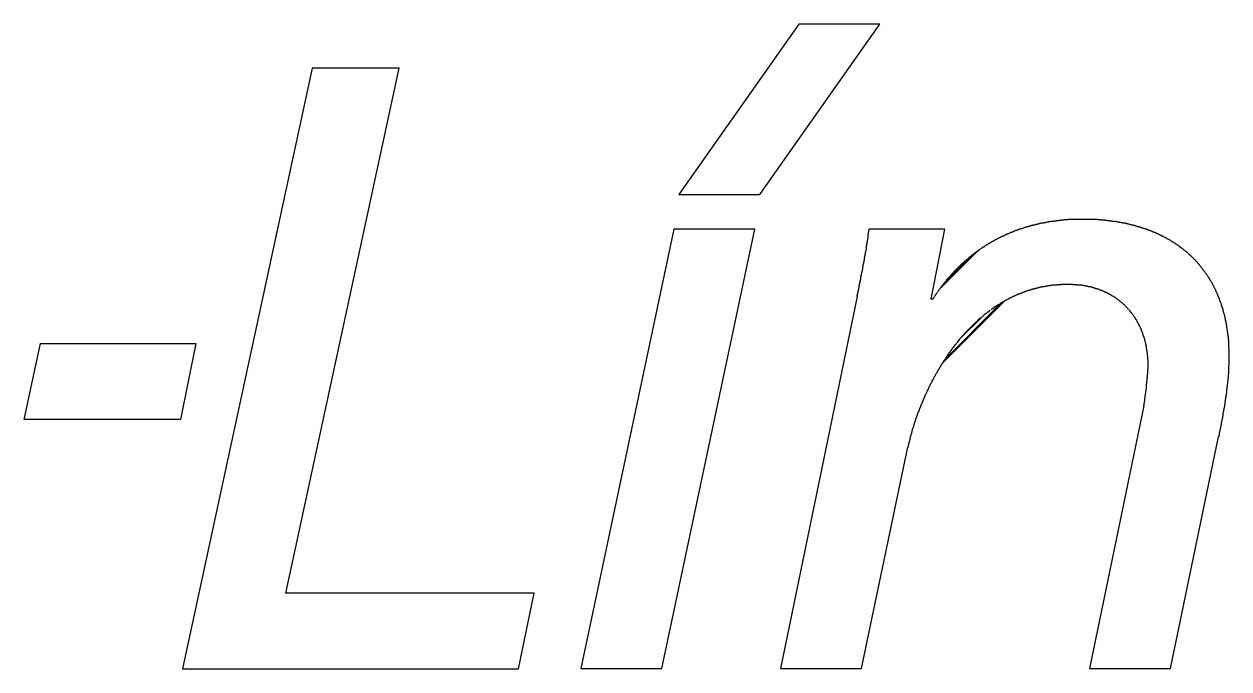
# Model space of a CAD drawing. Extents: x 168 to 388, y 259 to 356.
# Drawn here: x 205.525 to 209.802, y 307.562 to 309.85 of the extents above; entities that cross this region are included whole.
import ezdxf

# ---------------------------------------------------------------- set-up
doc = ezdxf.new("R2010")
doc.units = 0
doc.header["$MEASUREMENT"] = 0
doc.layers.get('0').update_dxf_attribs({"linetype": 'CONTINUOUS'})

msp = doc.modelspace()

# ---------------------------------------------------------------- linework, layer by layer
at = {"color": 7, "linetype": 'Continuous'}
for p, q in [((208.2755, 309.8496), (207.8492, 309.2448)), ((208.1364, 309.2448), (208.5627, 309.8496)), ((208.5627, 309.8496), (208.2755, 309.8496)), ((206.5476, 309.6932), (206.0872, 307.5621)), ((206.4542, 307.8308), (206.8567, 309.6932)), ((206.8567, 309.6932), (206.5476, 309.6932)), ((207.8492, 309.2448), (208.1364, 309.2448)), ((209.059, 309.122), (209.06, 309.123)), ((209.06, 309.123), (209.062, 309.123)), ((209.062, 309.123), (209.063, 309.124)), ((209.063, 309.124), (209.065, 309.124)), ((209.065, 309.124), (209.066, 309.125)), ((209.066, 309.125), (209.068, 309.125)), ((209.068, 309.125), (209.07, 309.126)), ((209.07, 309.126), (209.071, 309.126)), ((209.071, 309.126), (209.073, 309.127)), ((209.074, 309.127), (209.076, 309.128)), ((209.076, 309.128), (209.077, 309.128)), ((209.077, 309.128), (209.079, 309.129)), ((209.079, 309.129), (209.08, 309.129)), ((209.08, 309.129), (209.082, 309.13)), ((209.082, 309.13), (209.084, 309.13)), ((209.084, 309.13), (209.085, 309.131)), ((209.085, 309.131), (209.087, 309.131)), ((209.087, 309.131), (209.088, 309.132)), ((209.088, 309.132), (209.09, 309.132)), ((209.09, 309.132), (209.091, 309.133)), ((209.091, 309.133), (209.095, 309.133)), ((209.095, 309.133), (209.096, 309.134)), ((209.096, 309.134), (209.098, 309.134)), ((209.098, 309.134), (209.099, 309.135)), ((209.099, 309.135), (209.101, 309.135)), ((209.101, 309.135), (209.102, 309.136)), ((209.102, 309.136), (209.106, 309.136)), ((209.106, 309.136), (209.107, 309.137)), ((209.107, 309.137), (209.109, 309.137)), ((209.109, 309.137), (209.11, 309.138)), ((209.11, 309.138), (209.114, 309.138)), ((209.114, 309.138), (209.115, 309.139)), ((209.115, 309.139), (209.117, 309.139)), ((209.117, 309.139), (209.118, 309.14)), ((209.118, 309.14), (209.122, 309.14)), ((209.122, 309.14), (209.123, 309.141)), ((209.123, 309.141), (209.126, 309.141)), ((209.126, 309.141), (209.128, 309.142)), ((209.128, 309.142), (209.13, 309.142)), ((209.13, 309.142), (209.131, 309.143)), ((209.131, 309.143), (209.134, 309.143)), ((209.134, 309.143), (209.136, 309.144)), ((209.136, 309.144), (209.139, 309.144)), ((209.139, 309.144), (209.141, 309.145)), ((209.141, 309.145), (209.146, 309.145)), ((209.146, 309.145), (209.147, 309.146)), ((209.147, 309.146), (209.15, 309.146)), ((209.15, 309.146), (209.152, 309.147)), ((209.152, 309.147), (209.155, 309.147)), ((209.155, 309.147), (209.157, 309.148)), ((209.157, 309.148), (209.162, 309.148)), ((209.162, 309.148), (209.163, 309.149)), ((209.163, 309.149), (209.168, 309.149)), ((209.168, 309.149), (209.17, 309.15)), ((209.17, 309.15), (209.175, 309.15)), ((209.175, 309.15), (209.176, 309.151)), ((209.176, 309.151), (209.181, 309.151)), ((209.181, 309.151), (209.183, 309.152)), ((209.183, 309.152), (209.189, 309.152)), ((209.189, 309.152), (209.191, 309.153)), ((209.191, 309.153), (209.197, 309.153)), ((209.197, 309.153), (209.199, 309.154)), ((209.199, 309.154), (209.207, 309.154)), ((209.207, 309.154), (209.209, 309.155)), ((209.209, 309.155), (209.217, 309.155)), ((209.217, 309.155), (209.219, 309.156)), ((209.219, 309.156), (209.232, 309.156)), ((209.232, 309.156), (209.233, 309.157)), ((209.233, 309.157), (209.25, 309.157)), ((209.25, 309.157), (209.251, 309.158)), ((209.251, 309.158), (209.317, 309.158)), ((209.317, 309.158), (209.318, 309.157)), ((209.318, 309.157), (209.335, 309.157)), ((209.335, 309.157), (209.336, 309.156)), ((209.336, 309.156), (209.348, 309.156)), ((209.348, 309.156), (209.349, 309.155)), ((209.349, 309.155), (209.359, 309.155)), ((209.359, 309.155), (209.361, 309.154)), ((209.361, 309.154), (209.369, 309.154)), ((209.369, 309.154), (209.371, 309.153)), ((209.371, 309.153), (209.377, 309.153)), ((209.377, 309.153), (209.379, 309.152)), ((209.379, 309.152), (209.385, 309.152)), ((209.385, 309.152), (209.387, 309.151)), ((209.387, 309.151), (209.392, 309.151)), ((209.392, 309.151), (209.393, 309.15)), ((209.393, 309.15), (209.4, 309.15)), ((209.4, 309.15), (209.401, 309.149)), ((209.401, 309.149), (209.405, 309.149)), ((209.405, 309.149), (209.406, 309.148)), ((209.406, 309.148), (209.411, 309.148)), ((209.411, 309.148), (209.413, 309.147)), ((209.413, 309.147), (209.418, 309.147)), ((209.418, 309.147), (209.419, 309.146)), ((209.419, 309.146), (209.422, 309.146)), ((209.422, 309.146), (209.424, 309.145)), ((209.424, 309.145), (209.427, 309.145)), ((209.427, 309.145), (209.429, 309.144)), ((209.429, 309.144), (209.432, 309.144)), ((209.432, 309.144), (209.434, 309.143)), ((209.434, 309.143), (209.437, 309.143)), ((209.437, 309.143), (209.438, 309.142)), ((209.438, 309.142), (209.442, 309.142)), ((209.442, 309.142), (209.443, 309.141)), ((209.443, 309.141), (209.446, 309.141)), ((209.446, 309.141), (209.448, 309.14)), ((209.448, 309.14), (209.45, 309.14)), ((209.45, 309.14), (209.451, 309.139)), ((209.451, 309.139), (209.454, 309.139)), ((209.454, 309.139), (209.456, 309.138)), ((209.456, 309.138), (209.458, 309.138)), ((209.458, 309.138), (209.459, 309.137)), ((209.459, 309.137), (209.462, 309.137)), ((209.462, 309.137), (209.464, 309.136)), ((209.464, 309.136), (209.465, 309.136)), ((209.465, 309.136), (209.467, 309.135)), ((209.467, 309.135), (209.47, 309.135)), ((209.47, 309.135), (209.472, 309.134)), ((209.472, 309.134), (209.473, 309.134)), ((209.473, 309.134), (209.475, 309.133)), ((209.475, 309.133), (209.476, 309.133)), ((209.476, 309.133), (209.478, 309.132)), ((209.478, 309.132), (209.48, 309.132)), ((209.48, 309.132), (209.481, 309.131)), ((209.481, 309.131), (209.483, 309.131)), ((209.483, 309.131), (209.484, 309.13)), ((209.484, 309.13), (209.486, 309.13)), ((209.486, 309.13), (209.487, 309.129)), ((209.487, 309.129), (209.489, 309.129)), ((209.489, 309.129), (209.491, 309.128)), ((209.491, 309.128), (209.492, 309.128)), ((209.492, 309.128), (209.494, 309.127)), ((209.494, 309.127), (209.495, 309.127)), ((209.495, 309.127), (209.497, 309.126)), ((209.497, 309.126), (209.498, 309.126)), ((209.498, 309.126), (209.5, 309.125)), ((209.5, 309.125), (209.501, 309.125)), ((209.501, 309.125), (209.503, 309.124)), ((209.503, 309.124), (209.505, 309.124)), ((209.505, 309.124), (209.506, 309.123)), ((209.506, 309.123), (209.508, 309.123)), ((209.508, 309.123), (209.509, 309.122)), ((207.8321, 309.1219), (207.5019, 307.5636)), ((207.789, 307.5636), (208.1187, 309.1219)), ((208.1187, 309.1219), (207.8321, 309.1219)), ((208.519, 309.083), (208.52, 309.084)), ((208.519, 309.077), (208.519, 309.083)), ((208.52, 309.089), (208.521, 309.09)), ((208.52, 309.084), (208.52, 309.089)), ((208.521, 309.096), (208.522, 309.097)), ((208.521, 309.09), (208.521, 309.096)), ((208.522, 309.104), (208.523, 309.105)), ((208.522, 309.097), (208.522, 309.104)), ((208.523, 309.111), (208.524, 309.112)), ((208.523, 309.105), (208.523, 309.111)), ((208.524, 309.119), (208.525, 309.12)), ((208.524, 309.112), (208.524, 309.119)), ((208.794, 309.1219), (208.5248, 309.1219)), ((208.525, 309.12), (208.525, 309.122)), ((208.7449, 308.8741), (208.794, 309.1219)), ((208.963, 309.079), (208.965, 309.08)), ((208.965, 309.08), (208.966, 309.081)), ((208.966, 309.081), (208.968, 309.081)), ((208.968, 309.081), (208.97, 309.083)), ((208.97, 309.083), (208.972, 309.084)), ((208.972, 309.084), (208.973, 309.085)), ((208.973, 309.085), (208.975, 309.085)), ((208.975, 309.085), (208.976, 309.086)), ((208.976, 309.086), (208.978, 309.087)), ((208.978, 309.087), (208.979, 309.088)), ((208.979, 309.088), (208.981, 309.088)), ((208.981, 309.088), (208.983, 309.09)), ((208.983, 309.09), (208.985, 309.091)), ((208.985, 309.091), (208.986, 309.091)), ((208.986, 309.091), (208.988, 309.092)), ((208.988, 309.092), (208.989, 309.093)), ((208.989, 309.093), (208.991, 309.094)), ((208.991, 309.094), (208.992, 309.094)), ((208.992, 309.094), (208.994, 309.095)), ((208.994, 309.095), (208.995, 309.096)), ((208.995, 309.096), (208.997, 309.097)), ((208.997, 309.097), (208.998, 309.097)), ((208.998, 309.097), (209, 309.098)), ((209, 309.098), (209.001, 309.099)), ((209.001, 309.099), (209.003, 309.099)), ((209.003, 309.099), (209.004, 309.1)), ((209.004, 309.1), (209.006, 309.101)), ((209.006, 309.101), (209.007, 309.101)), ((209.007, 309.101), (209.009, 309.102)), ((209.009, 309.102), (209.01, 309.103)), ((209.01, 309.103), (209.011, 309.103)), ((209.011, 309.103), (209.013, 309.104)), ((209.013, 309.104), (209.014, 309.105)), ((209.014, 309.105), (209.016, 309.105)), ((209.016, 309.105), (209.017, 309.106)), ((209.017, 309.106), (209.019, 309.107)), ((209.019, 309.107), (209.02, 309.107)), ((209.02, 309.107), (209.024, 309.109)), ((209.024, 309.109), (209.025, 309.109)), ((209.025, 309.109), (209.027, 309.11)), ((209.027, 309.11), (209.028, 309.111)), ((209.028, 309.111), (209.03, 309.111)), ((209.03, 309.111), (209.031, 309.112)), ((209.031, 309.112), (209.033, 309.112)), ((209.033, 309.112), (209.034, 309.113)), ((209.034, 309.113), (209.036, 309.114)), ((209.036, 309.114), (209.037, 309.114)), ((209.037, 309.114), (209.039, 309.115)), ((209.039, 309.115), (209.04, 309.115)), ((209.04, 309.115), (209.042, 309.116)), ((209.042, 309.116), (209.043, 309.117)), ((209.043, 309.117), (209.045, 309.117)), ((209.045, 309.117), (209.046, 309.118)), ((209.046, 309.118), (209.048, 309.118)), ((209.048, 309.118), (209.049, 309.119)), ((209.049, 309.119), (209.051, 309.119)), ((209.051, 309.119), (209.052, 309.12)), ((209.052, 309.12), (209.054, 309.121)), ((209.054, 309.121), (209.056, 309.121)), ((209.056, 309.121), (209.057, 309.122)), ((209.057, 309.122), (209.059, 309.122)), ((209.509, 309.122), (209.511, 309.122)), ((209.511, 309.122), (209.512, 309.121)), ((209.512, 309.121), (209.514, 309.121)), ((209.514, 309.121), (209.515, 309.12)), ((209.515, 309.12), (209.517, 309.119)), ((209.517, 309.119), (209.518, 309.119)), ((209.518, 309.119), (209.52, 309.118)), ((209.52, 309.118), (209.522, 309.118)), ((209.522, 309.118), (209.523, 309.117)), ((209.523, 309.117), (209.525, 309.116)), ((209.525, 309.116), (209.526, 309.116)), ((209.526, 309.116), (209.528, 309.115)), ((209.528, 309.115), (209.529, 309.115)), ((209.529, 309.115), (209.531, 309.114)), ((209.531, 309.114), (209.532, 309.113)), ((209.532, 309.113), (209.534, 309.113)), ((209.534, 309.113), (209.535, 309.112)), ((209.535, 309.112), (209.537, 309.111)), ((209.537, 309.111), (209.538, 309.111)), ((209.538, 309.111), (209.54, 309.11)), ((209.54, 309.11), (209.541, 309.11)), ((209.541, 309.11), (209.543, 309.109)), ((209.543, 309.109), (209.544, 309.108)), ((209.544, 309.108), (209.546, 309.108)), ((209.546, 309.108), (209.547, 309.107)), ((209.547, 309.107), (209.549, 309.106)), ((209.549, 309.106), (209.55, 309.106)), ((209.55, 309.106), (209.552, 309.105)), ((209.552, 309.105), (209.553, 309.104)), ((209.553, 309.104), (209.555, 309.103)), ((209.555, 309.103), (209.556, 309.103)), ((209.556, 309.103), (209.558, 309.102)), ((209.558, 309.102), (209.559, 309.101)), ((209.559, 309.101), (209.561, 309.101)), ((209.561, 309.101), (209.562, 309.1)), ((209.562, 309.1), (209.563, 309.099)), ((209.563, 309.099), (209.565, 309.098)), ((209.565, 309.098), (209.566, 309.098)), ((209.566, 309.098), (209.568, 309.097)), ((209.568, 309.097), (209.569, 309.096)), ((209.569, 309.096), (209.571, 309.095)), ((209.571, 309.095), (209.572, 309.095)), ((209.572, 309.095), (209.574, 309.094)), ((209.574, 309.094), (209.575, 309.093)), ((209.575, 309.093), (209.577, 309.092)), ((209.577, 309.092), (209.578, 309.092)), ((209.578, 309.092), (209.579, 309.091)), ((209.579, 309.091), (209.581, 309.09)), ((209.581, 309.09), (209.582, 309.089)), ((209.582, 309.089), (209.584, 309.088)), ((209.584, 309.088), (209.585, 309.088)), ((209.585, 309.088), (209.587, 309.087)), ((209.587, 309.087), (209.589, 309.085)), ((209.589, 309.085), (209.591, 309.084)), ((209.591, 309.084), (209.592, 309.084)), ((209.592, 309.084), (209.594, 309.083)), ((209.594, 309.083), (209.595, 309.082)), ((209.595, 309.082), (209.596, 309.081)), ((209.596, 309.081), (209.598, 309.08)), ((209.598, 309.08), (209.599, 309.079)), ((208.512, 309.039), (208.513, 309.04)), ((208.512, 309.034), (208.512, 309.039)), ((208.513, 309.045), (208.514, 309.046)), ((208.513, 309.04), (208.513, 309.045)), ((208.514, 309.051), (208.515, 309.052)), ((208.514, 309.046), (208.514, 309.051)), ((208.515, 309.057), (208.516, 309.058)), ((208.515, 309.052), (208.515, 309.057)), ((208.516, 309.063), (208.517, 309.064)), ((208.516, 309.058), (208.516, 309.063)), ((208.517, 309.064), (208.517, 309.07)), ((208.517, 309.07), (208.518, 309.07)), ((208.518, 309.076), (208.519, 309.077)), ((208.518, 309.07), (208.518, 309.076)), ((208.776, 308.911), (208.912, 309.047)), ((208.785, 308.923), (208.9, 309.038)), ((208.9, 309.038), (208.902, 309.039)), ((208.902, 309.039), (208.904, 309.041)), ((208.904, 309.041), (208.906, 309.042)), ((208.906, 309.042), (208.908, 309.044)), ((208.908, 309.044), (208.91, 309.045)), ((208.912, 309.047), (208.914, 309.047)), ((208.914, 309.047), (208.916, 309.049)), ((208.916, 309.049), (208.918, 309.05)), ((208.918, 309.05), (208.92, 309.052)), ((208.92, 309.052), (208.922, 309.053)), ((208.922, 309.053), (208.924, 309.055)), ((208.924, 309.055), (208.926, 309.056)), ((208.926, 309.056), (208.928, 309.058)), ((208.928, 309.058), (208.93, 309.059)), ((208.93, 309.059), (208.931, 309.059)), ((208.931, 309.059), (208.933, 309.06)), ((208.933, 309.06), (208.935, 309.062)), ((208.935, 309.062), (208.937, 309.063)), ((208.937, 309.063), (208.939, 309.065)), ((208.939, 309.065), (208.941, 309.066)), ((208.941, 309.066), (208.942, 309.067)), ((208.942, 309.067), (208.944, 309.067)), ((208.944, 309.067), (208.946, 309.069)), ((208.946, 309.069), (208.948, 309.07)), ((208.948, 309.07), (208.949, 309.071)), ((208.949, 309.071), (208.951, 309.072)), ((208.951, 309.072), (208.952, 309.073)), ((208.952, 309.073), (208.953, 309.073)), ((208.953, 309.073), (208.955, 309.074)), ((208.955, 309.074), (208.956, 309.075)), ((208.956, 309.075), (208.958, 309.076)), ((208.958, 309.076), (208.959, 309.077)), ((208.959, 309.077), (208.96, 309.077)), ((208.96, 309.077), (208.962, 309.078)), ((208.962, 309.078), (208.963, 309.079)), ((209.599, 309.079), (209.601, 309.078)), ((209.601, 309.078), (209.602, 309.078)), ((209.602, 309.078), (209.603, 309.077)), ((209.603, 309.077), (209.605, 309.076)), ((209.605, 309.076), (209.606, 309.075)), ((209.606, 309.075), (209.608, 309.074)), ((209.608, 309.074), (209.61, 309.072)), ((209.61, 309.072), (209.612, 309.071)), ((209.612, 309.071), (209.613, 309.07)), ((209.613, 309.07), (209.614, 309.07)), ((209.614, 309.07), (209.616, 309.069)), ((209.616, 309.069), (209.617, 309.068)), ((209.617, 309.068), (209.618, 309.067)), ((209.618, 309.067), (209.62, 309.066)), ((209.62, 309.066), (209.622, 309.064)), ((209.622, 309.064), (209.624, 309.063)), ((209.624, 309.063), (209.625, 309.062)), ((209.625, 309.062), (209.626, 309.061)), ((209.626, 309.061), (209.628, 309.06)), ((209.628, 309.06), (209.629, 309.059)), ((209.629, 309.059), (209.63, 309.058)), ((209.63, 309.058), (209.632, 309.057)), ((209.632, 309.057), (209.634, 309.055)), ((209.634, 309.055), (209.636, 309.054)), ((209.636, 309.054), (209.638, 309.052)), ((209.638, 309.052), (209.64, 309.051)), ((209.64, 309.051), (209.641, 309.05)), ((209.641, 309.05), (209.642, 309.049)), ((209.642, 309.049), (209.643, 309.048)), ((209.643, 309.048), (209.645, 309.047)), ((209.645, 309.047), (209.646, 309.046)), ((209.646, 309.046), (209.647, 309.045)), ((209.647, 309.045), (209.648, 309.044)), ((209.648, 309.044), (209.65, 309.043)), ((209.65, 309.043), (209.651, 309.042)), ((209.651, 309.042), (209.653, 309.04)), ((209.653, 309.04), (209.655, 309.039)), ((209.655, 309.039), (209.656, 309.038)), ((209.656, 309.038), (209.657, 309.036)), ((208.504, 308.99), (208.504, 308.995)), ((208.504, 308.995), (208.505, 308.995)), ((208.505, 309), (208.506, 309.001)), ((208.505, 308.995), (208.505, 309)), ((208.506, 309.001), (208.506, 309.006)), ((208.506, 309.006), (208.507, 309.006)), ((208.507, 309.011), (208.508, 309.012)), ((208.507, 309.006), (208.507, 309.011)), ((208.508, 309.012), (208.508, 309.017)), ((208.508, 309.017), (208.509, 309.017)), ((208.509, 309.017), (208.509, 309.022)), ((208.509, 309.022), (208.51, 309.022)), ((208.51, 309.022), (208.51, 309.028)), ((208.51, 309.028), (208.511, 309.028)), ((208.511, 309.033), (208.512, 309.034)), ((208.511, 309.028), (208.511, 309.033)), ((208.792, 308.932), (208.891, 309.031)), ((208.8, 308.942), (208.881, 309.023)), ((208.803, 308.946), (208.872, 309.015)), ((208.823, 308.968), (208.856, 309.001)), ((208.849, 308.994), (208.85, 308.996)), ((208.85, 308.996), (208.852, 308.997)), ((208.856, 309.001), (208.858, 309.002)), ((208.858, 309.002), (208.86, 309.004)), ((208.86, 309.004), (208.861, 309.006)), ((208.861, 309.006), (208.862, 309.007)), ((208.862, 309.007), (208.864, 309.008)), ((208.864, 309.008), (208.867, 309.011)), ((208.867, 309.011), (208.869, 309.012)), ((208.872, 309.015), (208.874, 309.016)), ((208.881, 309.023), (208.882, 309.024)), ((208.882, 309.024), (208.884, 309.025)), ((208.884, 309.025), (208.887, 309.028)), ((208.887, 309.028), (208.889, 309.029)), ((208.891, 309.031), (208.893, 309.032)), ((208.893, 309.032), (208.896, 309.035)), ((208.896, 309.035), (208.898, 309.036)), ((209.657, 309.036), (209.658, 309.035)), ((209.658, 309.035), (209.66, 309.034)), ((209.66, 309.034), (209.663, 309.031)), ((209.663, 309.031), (209.664, 309.03)), ((209.664, 309.03), (209.666, 309.029)), ((209.666, 309.029), (209.667, 309.028)), ((209.667, 309.028), (209.668, 309.026)), ((209.668, 309.026), (209.67, 309.024)), ((209.67, 309.024), (209.672, 309.023)), ((209.672, 309.023), (209.673, 309.022)), ((209.673, 309.022), (209.675, 309.02)), ((209.675, 309.02), (209.676, 309.018)), ((209.676, 309.018), (209.678, 309.016)), ((209.678, 309.016), (209.68, 309.015)), ((209.68, 309.015), (209.681, 309.014)), ((209.681, 309.014), (209.682, 309.013)), ((209.682, 309.013), (209.683, 309.011)), ((209.683, 309.011), (209.685, 309.009)), ((209.686, 309.008), (209.687, 309.007)), ((209.687, 309.007), (209.689, 309.005)), ((209.689, 309.005), (209.69, 309.004)), ((209.69, 309.004), (209.691, 309.003)), ((209.691, 309.003), (209.692, 309.002)), ((209.692, 309.002), (209.693, 309)), ((209.693, 309), (209.694, 308.999)), ((209.694, 308.999), (209.695, 308.998)), ((209.695, 308.998), (209.696, 308.997)), ((209.696, 308.997), (209.697, 308.995)), ((209.697, 308.995), (209.698, 308.994)), ((208.496, 308.949), (208.496, 308.954)), ((208.496, 308.954), (208.497, 308.954)), ((208.497, 308.954), (208.497, 308.959)), ((208.497, 308.959), (208.498, 308.959)), ((208.498, 308.959), (208.498, 308.964)), ((208.498, 308.964), (208.499, 308.964)), ((208.499, 308.969), (208.5, 308.97)), ((208.499, 308.964), (208.499, 308.969)), ((208.5, 308.974), (208.501, 308.975)), ((208.5, 308.97), (208.5, 308.974)), ((208.501, 308.979), (208.502, 308.98)), ((208.501, 308.975), (208.501, 308.979)), ((208.502, 308.98), (208.502, 308.985)), ((208.502, 308.985), (208.503, 308.985)), ((208.503, 308.985), (208.503, 308.99)), ((208.503, 308.99), (208.504, 308.99)), ((208.807, 308.951), (208.809, 308.952)), ((208.812, 308.955), (208.813, 308.957)), ((208.816, 308.96), (208.817, 308.962)), ((208.819, 308.964), (208.821, 308.965)), ((208.822, 308.966), (208.823, 308.968)), ((208.827, 308.972), (208.828, 308.974)), ((208.829, 308.975), (208.831, 308.976)), ((208.834, 308.979), (208.835, 308.981)), ((208.837, 308.983), (208.839, 308.984)), ((208.841, 308.986), (208.842, 308.988)), ((208.842, 308.988), (208.844, 308.99)), ((208.844, 308.99), (208.846, 308.991)), ((209.698, 308.994), (209.699, 308.993)), ((209.699, 308.993), (209.7, 308.992)), ((209.7, 308.992), (209.701, 308.99)), ((209.701, 308.99), (209.702, 308.989)), ((209.702, 308.989), (209.704, 308.987)), ((209.704, 308.987), (209.705, 308.985)), ((209.705, 308.985), (209.706, 308.984)), ((209.706, 308.984), (209.707, 308.983)), ((209.707, 308.983), (209.708, 308.981)), ((209.708, 308.981), (209.709, 308.98)), ((209.709, 308.98), (209.71, 308.979)), ((209.71, 308.979), (209.711, 308.977)), ((209.711, 308.977), (209.714, 308.974)), ((209.714, 308.974), (209.715, 308.972)), ((209.715, 308.972), (209.717, 308.97)), ((209.717, 308.97), (209.718, 308.968)), ((209.718, 308.968), (209.719, 308.967)), ((209.719, 308.967), (209.72, 308.965)), ((209.72, 308.965), (209.722, 308.963)), ((209.722, 308.963), (209.723, 308.961)), ((209.723, 308.961), (209.724, 308.96)), ((209.724, 308.96), (209.725, 308.959)), ((209.725, 308.959), (209.726, 308.957)), ((209.726, 308.957), (209.726, 308.956)), ((209.726, 308.956), (209.727, 308.955)), ((209.727, 308.955), (209.728, 308.953)), ((209.728, 308.953), (209.729, 308.952)), ((209.729, 308.952), (209.73, 308.95)), ((208.487, 308.908), (208.488, 308.909)), ((208.488, 308.913), (208.489, 308.914)), ((208.488, 308.909), (208.488, 308.913)), ((208.489, 308.914), (208.489, 308.919)), ((208.489, 308.919), (208.49, 308.919)), ((208.49, 308.923), (208.491, 308.924)), ((208.49, 308.919), (208.49, 308.923)), ((208.491, 308.928), (208.492, 308.929)), ((208.491, 308.924), (208.491, 308.928)), ((208.492, 308.933), (208.493, 308.934)), ((208.492, 308.929), (208.492, 308.933)), ((208.493, 308.934), (208.493, 308.939)), ((208.493, 308.939), (208.494, 308.939)), ((208.494, 308.943), (208.495, 308.944)), ((208.494, 308.939), (208.494, 308.943)), ((208.495, 308.948), (208.496, 308.949)), ((208.495, 308.944), (208.495, 308.948)), ((208.773, 308.907), (208.775, 308.909)), ((208.775, 308.909), (208.776, 308.911)), ((208.778, 308.913), (208.779, 308.915)), ((208.779, 308.915), (208.781, 308.917)), ((208.781, 308.917), (208.782, 308.919)), ((208.782, 308.919), (208.784, 308.921)), ((208.784, 308.921), (208.785, 308.923)), ((208.788, 308.926), (208.789, 308.928)), ((208.789, 308.928), (208.791, 308.93)), ((208.791, 308.93), (208.792, 308.932)), ((208.795, 308.935), (208.796, 308.937)), ((208.796, 308.937), (208.799, 308.94)), ((208.799, 308.94), (208.8, 308.942)), ((208.802, 308.944), (208.803, 308.946)), ((208.806, 308.949), (208.807, 308.951)), ((209.105, 308.909), (209.104, 308.908)), ((209.108, 308.909), (209.105, 308.909)), ((209.109, 308.91), (209.108, 308.909)), ((209.111, 308.91), (209.109, 308.91)), ((209.112, 308.911), (209.111, 308.91)), ((209.115, 308.911), (209.112, 308.911)), ((209.116, 308.912), (209.115, 308.911)), ((209.119, 308.912), (209.116, 308.912)), ((209.12, 308.913), (209.119, 308.912)), ((209.123, 308.913), (209.12, 308.913)), ((209.124, 308.914), (209.123, 308.913)), ((209.127, 308.914), (209.124, 308.914)), ((209.128, 308.915), (209.127, 308.914)), ((209.131, 308.915), (209.128, 308.915)), ((209.132, 308.916), (209.131, 308.915)), ((209.137, 308.916), (209.132, 308.916)), ((209.138, 308.917), (209.137, 308.916)), ((209.141, 308.917), (209.138, 308.917)), ((209.142, 308.918), (209.141, 308.917)), ((209.146, 308.918), (209.142, 308.918)), ((209.148, 308.919), (209.146, 308.918)), ((209.152, 308.919), (209.148, 308.919)), ((209.153, 308.92), (209.152, 308.919)), ((209.159, 308.92), (209.153, 308.92)), ((209.16, 308.921), (209.159, 308.92)), ((209.165, 308.921), (209.16, 308.921)), ((209.167, 308.922), (209.165, 308.921)), ((209.172, 308.922), (209.167, 308.922)), ((209.174, 308.923), (209.172, 308.922)), ((209.181, 308.923), (209.174, 308.923)), ((209.182, 308.924), (209.181, 308.923)), ((209.192, 308.924), (209.182, 308.924)), ((209.193, 308.925), (209.192, 308.924)), ((209.207, 308.925), (209.193, 308.925)), ((209.209, 308.926), (209.207, 308.925)), ((209.248, 308.926), (209.209, 308.926)), ((209.249, 308.925), (209.248, 308.926)), ((209.263, 308.925), (209.249, 308.925)), ((209.264, 308.924), (209.263, 308.925)), ((209.273, 308.924), (209.264, 308.924)), ((209.274, 308.923), (209.273, 308.924)), ((209.28, 308.923), (209.274, 308.923)), ((209.281, 308.922), (209.28, 308.923)), ((209.287, 308.922), (209.281, 308.922)), ((209.288, 308.921), (209.287, 308.922)), ((209.292, 308.921), (209.288, 308.921)), ((209.294, 308.92), (209.292, 308.921)), ((209.298, 308.92), (209.294, 308.92)), ((209.299, 308.919), (209.298, 308.92)), ((209.303, 308.919), (209.299, 308.919)), ((209.304, 308.918), (209.303, 308.919)), ((209.307, 308.918), (209.304, 308.918)), ((209.309, 308.917), (209.307, 308.918)), ((209.311, 308.917), (209.309, 308.917)), ((209.313, 308.916), (209.311, 308.917)), ((209.315, 308.916), (209.313, 308.916)), ((209.317, 308.915), (209.315, 308.916)), ((209.319, 308.915), (209.317, 308.915)), ((209.321, 308.914), (209.319, 308.915)), ((209.322, 308.914), (209.321, 308.914)), ((209.323, 308.913), (209.322, 308.914)), ((209.326, 308.913), (209.323, 308.913)), ((209.327, 308.912), (209.326, 308.913)), ((209.329, 308.912), (209.327, 308.912)), ((209.33, 308.911), (209.329, 308.912)), ((209.333, 308.911), (209.33, 308.911)), ((209.334, 308.91), (209.333, 308.911)), ((209.335, 308.91), (209.334, 308.91)), ((209.337, 308.909), (209.335, 308.91)), ((209.338, 308.909), (209.337, 308.909)), ((209.339, 308.908), (209.338, 308.909)), ((209.73, 308.95), (209.731, 308.949)), ((209.731, 308.949), (209.732, 308.948)), ((209.732, 308.948), (209.733, 308.946)), ((209.733, 308.946), (209.733, 308.945)), ((209.733, 308.945), (209.734, 308.943)), ((209.734, 308.943), (209.736, 308.941)), ((209.736, 308.941), (209.737, 308.939)), ((209.737, 308.939), (209.738, 308.938)), ((209.738, 308.938), (209.738, 308.936)), ((209.738, 308.936), (209.74, 308.934)), ((209.74, 308.934), (209.741, 308.932)), ((209.741, 308.932), (209.742, 308.931)), ((209.742, 308.931), (209.742, 308.929)), ((209.742, 308.929), (209.743, 308.928)), ((209.743, 308.928), (209.744, 308.926)), ((209.744, 308.926), (209.745, 308.925)), ((209.745, 308.925), (209.746, 308.923)), ((209.746, 308.923), (209.746, 308.922)), ((209.746, 308.922), (209.747, 308.921)), ((209.747, 308.921), (209.748, 308.919)), ((209.748, 308.919), (209.749, 308.918)), ((209.749, 308.918), (209.749, 308.916)), ((209.749, 308.916), (209.75, 308.915)), ((209.75, 308.915), (209.751, 308.913)), ((209.751, 308.913), (209.751, 308.912)), ((209.751, 308.912), (209.752, 308.91)), ((209.752, 308.91), (209.753, 308.909)), ((209.753, 308.909), (209.754, 308.907)), ((208.4826, 308.8829), (208.2108, 307.5636)), ((208.483, 308.883), (208.483, 308.888)), ((208.483, 308.888), (208.484, 308.888)), ((208.484, 308.888), (208.484, 308.893)), ((208.484, 308.893), (208.485, 308.893)), ((208.485, 308.893), (208.485, 308.898)), ((208.485, 308.898), (208.486, 308.898)), ((208.486, 308.903), (208.487, 308.904)), ((208.486, 308.898), (208.486, 308.903)), ((208.487, 308.904), (208.487, 308.908)), ((208.7514, 308.8741), (208.7449, 308.8741)), ((208.751, 308.874), (208.752, 308.875)), ((208.752, 308.875), (208.753, 308.877)), ((208.753, 308.877), (208.754, 308.878)), ((208.754, 308.878), (208.755, 308.88)), ((208.755, 308.88), (208.757, 308.882)), ((208.757, 308.882), (208.758, 308.884)), ((208.759, 308.886), (208.76, 308.888)), ((208.76, 308.888), (208.761, 308.889)), ((208.761, 308.889), (208.762, 308.891)), ((208.762, 308.891), (208.764, 308.893)), ((208.764, 308.893), (208.765, 308.895)), ((208.765, 308.895), (208.767, 308.897)), ((208.767, 308.897), (208.768, 308.899)), ((208.769, 308.901), (208.77, 308.903)), ((208.77, 308.903), (208.772, 308.905)), ((208.772, 308.905), (208.773, 308.907)), ((209.005, 308.867), (208.784, 308.646)), ((209.007, 308.868), (209.006, 308.867)), ((209.009, 308.869), (209.007, 308.868)), ((209.01, 308.869), (209.009, 308.869)), ((209.012, 308.871), (209.01, 308.869)), ((209.014, 308.871), (209.012, 308.871)), ((209.016, 308.873), (209.014, 308.871)), ((209.017, 308.873), (209.016, 308.873)), ((209.018, 308.874), (209.017, 308.873)), ((209.02, 308.875), (209.018, 308.874)), ((209.021, 308.875), (209.02, 308.875)), ((209.023, 308.877), (209.021, 308.875)), ((209.025, 308.877), (209.023, 308.877)), ((209.027, 308.879), (209.025, 308.877)), ((209.028, 308.879), (209.027, 308.879)), ((209.03, 308.88), (209.028, 308.879)), ((209.031, 308.88), (209.03, 308.88)), ((209.033, 308.882), (209.031, 308.88)), ((209.035, 308.882), (209.033, 308.882)), ((209.036, 308.883), (209.035, 308.882)), ((209.037, 308.883), (209.036, 308.883)), ((209.039, 308.884), (209.037, 308.883)), ((209.04, 308.885), (209.039, 308.884)), ((209.041, 308.885), (209.04, 308.885)), ((209.042, 308.886), (209.041, 308.885)), ((209.044, 308.886), (209.042, 308.886)), ((209.045, 308.887), (209.044, 308.886)), ((209.046, 308.887), (209.045, 308.887)), ((209.047, 308.888), (209.046, 308.887)), ((209.049, 308.889), (209.047, 308.888)), ((209.05, 308.889), (209.049, 308.889)), ((209.051, 308.89), (209.05, 308.889)), ((209.053, 308.89), (209.051, 308.89)), ((209.054, 308.891), (209.053, 308.89)), ((209.055, 308.891), (209.054, 308.891)), ((209.056, 308.892), (209.055, 308.891)), ((209.058, 308.892), (209.056, 308.892)), ((209.059, 308.893), (209.058, 308.892)), ((209.06, 308.893), (209.059, 308.893)), ((209.062, 308.894), (209.06, 308.893)), ((209.063, 308.894), (209.062, 308.894)), ((209.064, 308.895), (209.063, 308.894)), ((209.066, 308.895), (209.064, 308.895)), ((209.067, 308.896), (209.066, 308.895)), ((209.068, 308.896), (209.067, 308.896)), ((209.069, 308.897), (209.068, 308.896)), ((209.071, 308.897), (209.069, 308.897)), ((209.072, 308.898), (209.071, 308.897)), ((209.073, 308.898), (209.072, 308.898)), ((209.075, 308.899), (209.073, 308.898)), ((209.076, 308.899), (209.075, 308.899)), ((209.077, 308.9), (209.076, 308.899)), ((209.079, 308.9), (209.077, 308.9)), ((209.08, 308.901), (209.079, 308.9)), ((209.081, 308.901), (209.08, 308.901)), ((209.083, 308.902), (209.081, 308.901)), ((209.084, 308.902), (209.083, 308.902)), ((209.085, 308.903), (209.084, 308.902)), ((209.088, 308.903), (209.085, 308.903)), ((209.091, 308.904), (209.089, 308.904)), ((209.092, 308.905), (209.091, 308.904)), ((209.093, 308.905), (209.092, 308.905)), ((209.095, 308.906), (209.093, 308.905)), ((209.097, 308.906), (209.095, 308.906)), ((209.099, 308.907), (209.097, 308.906)), ((209.1, 308.907), (209.099, 308.907)), ((209.101, 308.908), (209.1, 308.907)), ((209.104, 308.908), (209.101, 308.908)), ((209.341, 308.908), (209.339, 308.908)), ((209.342, 308.907), (209.341, 308.908)), ((209.343, 308.907), (209.342, 308.907)), ((209.345, 308.906), (209.343, 308.907)), ((209.346, 308.906), (209.345, 308.906)), ((209.347, 308.905), (209.346, 308.906)), ((209.349, 308.905), (209.347, 308.905)), ((209.35, 308.904), (209.349, 308.905)), ((209.351, 308.904), (209.35, 308.904)), ((209.352, 308.903), (209.351, 308.904)), ((209.354, 308.903), (209.352, 308.903)), ((209.355, 308.902), (209.354, 308.903)), ((209.356, 308.902), (209.355, 308.902)), ((209.358, 308.901), (209.356, 308.902)), ((209.359, 308.901), (209.358, 308.901)), ((209.36, 308.9), (209.359, 308.901)), ((209.361, 308.899), (209.36, 308.9)), ((209.363, 308.899), (209.361, 308.899)), ((209.364, 308.898), (209.363, 308.899)), ((209.365, 308.898), (209.364, 308.898)), ((209.366, 308.897), (209.365, 308.898)), ((209.368, 308.897), (209.366, 308.897)), ((209.369, 308.896), (209.368, 308.897)), ((209.37, 308.895), (209.369, 308.896)), ((209.371, 308.895), (209.37, 308.895)), ((209.373, 308.894), (209.371, 308.895)), ((209.374, 308.893), (209.373, 308.894)), ((209.375, 308.893), (209.374, 308.893)), ((209.376, 308.892), (209.375, 308.893)), ((209.378, 308.891), (209.376, 308.892)), ((209.379, 308.891), (209.378, 308.891)), ((209.38, 308.89), (209.379, 308.891)), ((209.381, 308.889), (209.38, 308.89)), ((209.383, 308.889), (209.381, 308.889)), ((209.384, 308.888), (209.383, 308.889)), ((209.385, 308.887), (209.384, 308.888)), ((209.386, 308.887), (209.385, 308.887)), ((209.387, 308.886), (209.386, 308.887)), ((209.389, 308.885), (209.387, 308.886)), ((209.39, 308.884), (209.389, 308.885)), ((209.391, 308.884), (209.39, 308.884)), ((209.392, 308.883), (209.391, 308.884)), ((209.393, 308.882), (209.392, 308.883)), ((209.395, 308.881), (209.393, 308.882)), ((209.396, 308.881), (209.395, 308.881)), ((209.399, 308.878), (209.396, 308.881)), ((209.4, 308.878), (209.399, 308.878)), ((209.401, 308.877), (209.4, 308.878)), ((209.403, 308.876), (209.401, 308.877)), ((209.405, 308.874), (209.403, 308.876)), ((209.406, 308.874), (209.405, 308.874)), ((209.408, 308.872), (209.406, 308.874)), ((209.409, 308.871), (209.408, 308.872)), ((209.411, 308.87), (209.409, 308.871)), ((209.412, 308.869), (209.411, 308.87)), ((209.413, 308.869), (209.412, 308.869)), ((209.414, 308.868), (209.413, 308.869)), ((209.415, 308.867), (209.414, 308.868)), ((209.416, 308.866), (209.415, 308.867)), ((209.754, 308.907), (209.754, 308.906)), ((209.754, 308.906), (209.755, 308.904)), ((209.755, 308.904), (209.756, 308.903)), ((209.756, 308.903), (209.756, 308.901)), ((209.756, 308.901), (209.757, 308.9)), ((209.757, 308.9), (209.758, 308.898)), ((209.758, 308.898), (209.758, 308.897)), ((209.758, 308.897), (209.759, 308.895)), ((209.759, 308.895), (209.76, 308.894)), ((209.76, 308.894), (209.76, 308.892)), ((209.76, 308.892), (209.761, 308.891)), ((209.761, 308.891), (209.762, 308.889)), ((209.762, 308.889), (209.762, 308.888)), ((209.762, 308.888), (209.763, 308.886)), ((209.763, 308.886), (209.764, 308.885)), ((209.764, 308.885), (209.764, 308.883)), ((209.764, 308.883), (209.765, 308.882)), ((209.765, 308.882), (209.765, 308.88)), ((209.765, 308.88), (209.766, 308.879)), ((209.766, 308.879), (209.767, 308.877)), ((209.767, 308.877), (209.767, 308.876)), ((209.767, 308.876), (209.768, 308.874)), ((209.768, 308.874), (209.768, 308.873)), ((209.768, 308.873), (209.769, 308.871)), ((209.769, 308.871), (209.769, 308.87)), ((209.769, 308.87), (209.77, 308.868)), ((209.77, 308.868), (209.771, 308.867)), ((209.771, 308.867), (209.771, 308.865)), ((208.993, 308.86), (208.792, 308.659)), ((208.944, 308.827), (208.939, 308.822)), ((208.946, 308.828), (208.944, 308.827)), ((208.947, 308.828), (208.946, 308.828)), ((208.952, 308.833), (208.947, 308.828)), ((208.953, 308.833), (208.952, 308.833)), ((208.955, 308.834), (208.953, 308.833)), ((208.959, 308.837), (208.958, 308.837)), ((208.962, 308.84), (208.959, 308.837)), ((208.964, 308.841), (208.962, 308.84)), ((208.965, 308.841), (208.964, 308.841)), ((208.969, 308.845), (208.965, 308.841)), ((208.971, 308.845), (208.969, 308.845)), ((208.975, 308.849), (208.971, 308.845)), ((208.976, 308.849), (208.975, 308.849)), ((208.977, 308.85), (208.976, 308.849)), ((208.979, 308.851), (208.977, 308.85)), ((208.98, 308.852), (208.979, 308.851)), ((208.981, 308.852), (208.98, 308.852)), ((208.983, 308.854), (208.981, 308.852)), ((208.985, 308.855), (208.983, 308.854)), ((208.991, 308.858), (208.989, 308.858)), ((208.994, 308.86), (208.993, 308.86)), ((208.996, 308.862), (208.994, 308.86)), ((208.998, 308.863), (208.996, 308.862)), ((208.999, 308.863), (208.998, 308.863)), ((209.001, 308.865), (208.999, 308.863)), ((209.003, 308.865), (209.001, 308.865)), ((209.417, 308.865), (209.416, 308.866)), ((209.418, 308.864), (209.417, 308.865)), ((209.42, 308.862), (209.418, 308.864)), ((209.421, 308.861), (209.42, 308.862)), ((209.422, 308.861), (209.421, 308.861)), ((209.424, 308.86), (209.422, 308.861)), ((209.427, 308.857), (209.424, 308.86)), ((209.428, 308.856), (209.427, 308.857)), ((209.429, 308.855), (209.428, 308.856)), ((209.43, 308.854), (209.429, 308.855)), ((209.431, 308.853), (209.43, 308.854)), ((209.432, 308.852), (209.431, 308.853)), ((209.434, 308.85), (209.432, 308.852)), ((209.435, 308.849), (209.434, 308.85)), ((209.439, 308.845), (209.435, 308.849)), ((209.44, 308.844), (209.439, 308.845)), ((209.443, 308.841), (209.44, 308.844)), ((209.444, 308.84), (209.443, 308.841)), ((209.444, 308.839), (209.444, 308.84)), ((209.445, 308.838), (209.444, 308.839)), ((209.446, 308.837), (209.445, 308.838)), ((209.45, 308.833), (209.448, 308.835)), ((209.451, 308.832), (209.45, 308.833)), ((209.452, 308.831), (209.451, 308.832)), ((209.453, 308.83), (209.452, 308.831)), ((209.454, 308.828), (209.453, 308.83)), ((209.454, 308.827), (209.454, 308.828)), ((209.455, 308.826), (209.454, 308.827)), ((209.456, 308.825), (209.455, 308.826)), ((209.457, 308.824), (209.456, 308.825)), ((209.458, 308.823), (209.457, 308.824)), ((209.771, 308.865), (209.772, 308.863)), ((209.772, 308.863), (209.772, 308.862)), ((209.772, 308.862), (209.773, 308.86)), ((209.773, 308.86), (209.773, 308.859)), ((209.773, 308.859), (209.774, 308.857)), ((209.774, 308.857), (209.774, 308.856)), ((209.774, 308.856), (209.775, 308.854)), ((209.775, 308.854), (209.775, 308.853)), ((209.775, 308.853), (209.776, 308.851)), ((209.776, 308.851), (209.776, 308.849)), ((209.776, 308.849), (209.777, 308.848)), ((209.777, 308.848), (209.777, 308.846)), ((209.777, 308.846), (209.778, 308.845)), ((209.778, 308.845), (209.778, 308.843)), ((209.778, 308.843), (209.779, 308.842)), ((209.779, 308.842), (209.779, 308.84)), ((209.779, 308.84), (209.78, 308.838)), ((209.78, 308.838), (209.78, 308.837)), ((209.78, 308.837), (209.781, 308.835)), ((209.781, 308.835), (209.781, 308.834)), ((209.781, 308.834), (209.782, 308.832)), ((209.782, 308.832), (209.782, 308.829)), ((209.782, 308.829), (209.783, 308.827)), ((209.783, 308.827), (209.783, 308.826)), ((209.783, 308.826), (209.784, 308.824)), ((209.784, 308.824), (209.784, 308.821)), ((208.928, 308.814), (208.846, 308.732)), ((208.901, 308.79), (208.867, 308.756)), ((208.902, 308.79), (208.901, 308.79)), ((208.917, 308.805), (208.902, 308.79)), ((208.918, 308.805), (208.917, 308.805)), ((208.92, 308.806), (208.918, 308.805)), ((208.921, 308.807), (208.92, 308.806)), ((208.929, 308.814), (208.928, 308.814)), ((208.933, 308.818), (208.929, 308.814)), ((208.935, 308.819), (208.933, 308.818)), ((208.938, 308.822), (208.935, 308.819)), ((209.46, 308.821), (209.458, 308.823)), ((209.46, 308.82), (209.46, 308.821)), ((209.461, 308.819), (209.46, 308.82)), ((209.462, 308.817), (209.461, 308.819)), ((209.463, 308.816), (209.462, 308.817)), ((209.464, 308.815), (209.463, 308.816)), ((209.464, 308.814), (209.464, 308.815)), ((209.465, 308.813), (209.464, 308.814)), ((209.466, 308.812), (209.465, 308.813)), ((209.467, 308.81), (209.466, 308.812)), ((209.468, 308.809), (209.467, 308.81)), ((209.468, 308.808), (209.468, 308.809)), ((209.469, 308.807), (209.468, 308.808)), ((209.47, 308.806), (209.469, 308.807)), ((209.471, 308.805), (209.47, 308.806)), ((209.471, 308.803), (209.471, 308.805)), ((209.474, 308.8), (209.471, 308.803)), ((209.474, 308.799), (209.474, 308.8)), ((209.475, 308.797), (209.474, 308.799)), ((209.476, 308.796), (209.475, 308.797)), ((209.476, 308.795), (209.476, 308.796)), ((209.477, 308.794), (209.476, 308.795)), ((209.478, 308.793), (209.477, 308.794)), ((209.478, 308.791), (209.478, 308.793)), ((209.479, 308.79), (209.478, 308.791)), ((209.48, 308.789), (209.479, 308.79)), ((209.48, 308.788), (209.48, 308.789)), ((209.481, 308.787), (209.48, 308.788)), ((209.482, 308.785), (209.481, 308.787)), ((209.482, 308.784), (209.482, 308.785)), ((209.484, 308.782), (209.482, 308.784)), ((209.484, 308.78), (209.484, 308.782)), ((209.784, 308.821), (209.785, 308.82)), ((209.785, 308.82), (209.785, 308.818)), ((209.785, 308.818), (209.786, 308.816)), ((209.786, 308.816), (209.786, 308.813)), ((209.786, 308.813), (209.787, 308.812)), ((209.787, 308.812), (209.787, 308.81)), ((209.787, 308.81), (209.788, 308.808)), ((209.788, 308.808), (209.788, 308.805)), ((209.788, 308.805), (209.789, 308.804)), ((209.789, 308.804), (209.789, 308.8)), ((209.789, 308.8), (209.79, 308.799)), ((209.79, 308.799), (209.79, 308.796)), ((209.79, 308.796), (209.791, 308.794)), ((209.791, 308.794), (209.791, 308.789)), ((209.791, 308.789), (209.792, 308.788)), ((209.792, 308.788), (209.792, 308.784)), ((209.792, 308.784), (209.793, 308.783)), ((209.793, 308.783), (209.793, 308.779)), ((208.86, 308.747), (208.854, 308.741)), ((208.861, 308.749), (208.86, 308.747)), ((208.867, 308.755), (208.861, 308.749)), ((208.867, 308.756), (208.867, 308.755)), ((209.485, 308.779), (209.484, 308.78)), ((209.485, 308.778), (209.485, 308.779)), ((209.486, 308.777), (209.485, 308.778)), ((209.487, 308.775), (209.486, 308.777)), ((209.487, 308.774), (209.487, 308.775)), ((209.488, 308.773), (209.487, 308.774)), ((209.488, 308.771), (209.488, 308.773)), ((209.489, 308.77), (209.488, 308.771)), ((209.49, 308.769), (209.489, 308.77)), ((209.49, 308.768), (209.49, 308.769)), ((209.491, 308.766), (209.49, 308.768)), ((209.491, 308.765), (209.491, 308.766)), ((209.492, 308.764), (209.491, 308.765)), ((209.492, 308.762), (209.492, 308.764)), ((209.493, 308.761), (209.492, 308.762)), ((209.493, 308.76), (209.493, 308.761)), ((209.494, 308.759), (209.493, 308.76)), ((209.494, 308.757), (209.494, 308.759)), ((209.495, 308.756), (209.494, 308.757)), ((209.495, 308.755), (209.495, 308.756)), ((209.496, 308.753), (209.495, 308.755)), ((209.496, 308.752), (209.496, 308.753)), ((209.497, 308.751), (209.496, 308.752)), ((209.497, 308.749), (209.497, 308.751)), ((209.498, 308.748), (209.497, 308.749)), ((209.498, 308.747), (209.498, 308.748)), ((209.499, 308.745), (209.498, 308.747)), ((209.499, 308.743), (209.499, 308.745)), ((209.5, 308.741), (209.499, 308.743)), ((209.5, 308.74), (209.5, 308.741)), ((209.501, 308.739), (209.5, 308.74)), ((209.501, 308.737), (209.501, 308.739)), ((209.793, 308.779), (209.794, 308.778)), ((209.794, 308.778), (209.794, 308.773)), ((209.794, 308.773), (209.795, 308.771)), ((209.795, 308.771), (209.795, 308.767)), ((209.795, 308.767), (209.796, 308.765)), ((209.796, 308.765), (209.796, 308.758)), ((209.796, 308.758), (209.797, 308.757)), ((209.797, 308.757), (209.797, 308.75)), ((209.797, 308.75), (209.798, 308.749)), ((209.798, 308.749), (209.798, 308.742)), ((209.798, 308.742), (209.799, 308.741)), ((209.799, 308.741), (209.799, 308.732)), ((205.5253, 308.4472), (205.5835, 308.7163)), ((205.5835, 308.7163), (206.1354, 308.7163)), ((206.1354, 308.7163), (206.08, 308.4472)), ((208.819, 308.696), (208.815, 308.692)), ((208.82, 308.698), (208.819, 308.696)), ((208.825, 308.704), (208.82, 308.699)), ((208.82, 308.699), (208.82, 308.698)), ((208.826, 308.706), (208.825, 308.705)), ((208.825, 308.705), (208.825, 308.704)), ((208.827, 308.708), (208.826, 308.706)), ((208.831, 308.712), (208.827, 308.708)), ((208.835, 308.717), (208.831, 308.713)), ((208.831, 308.713), (208.831, 308.712)), ((208.836, 308.719), (208.835, 308.717)), ((208.837, 308.72), (208.836, 308.719)), ((208.845, 308.729), (208.837, 308.721)), ((208.837, 308.721), (208.837, 308.72)), ((208.846, 308.732), (208.845, 308.731)), ((208.845, 308.731), (208.845, 308.729)), ((209.502, 308.736), (209.501, 308.737)), ((209.502, 308.733), (209.502, 308.736)), ((209.503, 308.732), (209.502, 308.733)), ((209.503, 308.729), (209.503, 308.732)), ((209.504, 308.728), (209.503, 308.729)), ((209.504, 308.727), (209.504, 308.728)), ((209.505, 308.725), (209.504, 308.727)), ((209.505, 308.723), (209.505, 308.725)), ((209.506, 308.721), (209.505, 308.723)), ((209.506, 308.719), (209.506, 308.721)), ((209.507, 308.717), (209.506, 308.719)), ((209.507, 308.713), (209.507, 308.717)), ((209.508, 308.712), (209.507, 308.713)), ((209.508, 308.709), (209.508, 308.712)), ((209.509, 308.708), (209.508, 308.709)), ((209.509, 308.704), (209.509, 308.708)), ((209.51, 308.702), (209.509, 308.704)), ((209.51, 308.698), (209.51, 308.702)), ((209.511, 308.697), (209.51, 308.698)), ((209.511, 308.691), (209.511, 308.697)), ((209.799, 308.732), (209.8, 308.731)), ((209.8, 308.731), (209.8, 308.719)), ((209.8, 308.719), (209.801, 308.718)), ((209.801, 308.718), (209.801, 308.701)), ((209.801, 308.701), (209.802, 308.7)), ((209.802, 308.7), (209.802, 308.639)), ((208.789, 308.653), (208.788, 308.652)), ((208.792, 308.657), (208.789, 308.654)), ((208.789, 308.654), (208.789, 308.653)), ((208.792, 308.659), (208.792, 308.657)), ((208.797, 308.666), (208.796, 308.664)), ((208.799, 308.668), (208.797, 308.666)), ((208.801, 308.671), (208.799, 308.669)), ((208.799, 308.669), (208.799, 308.668)), ((208.802, 308.673), (208.801, 308.671)), ((208.803, 308.674), (208.802, 308.673)), ((208.807, 308.679), (208.803, 308.675)), ((208.803, 308.675), (208.803, 308.674)), ((208.811, 308.685), (208.807, 308.681)), ((208.807, 308.681), (208.807, 308.679)), ((208.812, 308.687), (208.811, 308.686)), ((208.811, 308.686), (208.811, 308.685)), ((208.813, 308.689), (208.812, 308.687)), ((208.815, 308.691), (208.813, 308.689)), ((208.815, 308.692), (208.815, 308.691)), ((209.512, 308.69), (209.511, 308.691)), ((209.512, 308.683), (209.512, 308.69)), ((209.513, 308.681), (209.512, 308.683)), ((209.513, 308.673), (209.513, 308.681)), ((209.514, 308.672), (209.513, 308.673)), ((209.514, 308.659), (209.514, 308.672)), ((209.515, 308.658), (209.514, 308.659)), ((209.515, 308.627), (209.515, 308.658)), ((208.763, 308.61), (208.762, 308.608)), ((208.765, 308.613), (208.763, 308.611)), ((208.763, 308.611), (208.763, 308.61)), ((208.766, 308.615), (208.765, 308.613)), ((208.768, 308.618), (208.766, 308.616)), ((208.766, 308.616), (208.766, 308.615)), ((208.769, 308.621), (208.768, 308.619)), ((208.768, 308.619), (208.768, 308.618)), ((208.77, 308.622), (208.769, 308.621)), ((208.772, 308.625), (208.77, 308.623)), ((208.77, 308.623), (208.77, 308.622)), ((208.773, 308.627), (208.772, 308.625)), ((208.775, 308.63), (208.773, 308.628)), ((208.773, 308.628), (208.773, 308.627)), ((208.776, 308.633), (208.775, 308.631)), ((208.775, 308.631), (208.775, 308.63)), ((208.778, 308.635), (208.776, 308.633)), ((208.779, 308.637), (208.778, 308.636)), ((208.778, 308.636), (208.778, 308.635)), ((208.78, 308.639), (208.779, 308.637)), ((208.781, 308.64), (208.78, 308.639)), ((208.783, 308.643), (208.781, 308.641)), ((208.781, 308.641), (208.781, 308.64)), ((208.784, 308.646), (208.783, 308.644)), ((208.783, 308.644), (208.783, 308.643)), ((208.787, 308.65), (208.786, 308.649)), ((208.788, 308.652), (208.787, 308.65)), ((209.514, 308.626), (209.515, 308.627)), ((209.514, 308.609), (209.514, 308.626)), ((209.801, 308.62), (209.8, 308.618)), ((209.8, 308.618), (209.8, 308.606)), ((209.802, 308.639), (209.801, 308.637)), ((209.801, 308.637), (209.801, 308.62)), ((208.74, 308.567), (208.739, 308.565)), ((208.742, 308.57), (208.74, 308.568)), ((208.74, 308.568), (208.74, 308.567)), ((208.744, 308.574), (208.742, 308.572)), ((208.742, 308.572), (208.742, 308.57)), ((208.745, 308.576), (208.744, 308.575)), ((208.744, 308.575), (208.744, 308.574)), ((208.746, 308.578), (208.745, 308.576)), ((208.747, 308.58), (208.746, 308.579)), ((208.746, 308.579), (208.746, 308.578)), ((208.748, 308.583), (208.747, 308.581)), ((208.747, 308.581), (208.747, 308.58)), ((208.749, 308.584), (208.748, 308.583)), ((208.75, 308.586), (208.749, 308.585)), ((208.749, 308.585), (208.749, 308.584)), ((208.751, 308.588), (208.75, 308.586)), ((208.753, 308.591), (208.751, 308.589)), ((208.751, 308.589), (208.751, 308.588)), ((208.755, 308.595), (208.753, 308.593)), ((208.753, 308.593), (208.753, 308.591)), ((208.756, 308.597), (208.755, 308.596)), ((208.755, 308.596), (208.755, 308.595)), ((208.757, 308.599), (208.756, 308.597)), ((208.759, 308.602), (208.757, 308.6)), ((208.757, 308.6), (208.757, 308.599)), ((208.761, 308.606), (208.759, 308.604)), ((208.759, 308.604), (208.759, 308.602)), ((208.762, 308.608), (208.761, 308.607)), ((208.761, 308.607), (208.761, 308.606)), ((209.51, 308.573), (209.511, 308.574)), ((209.51, 308.564), (209.51, 308.573)), ((209.511, 308.583), (209.512, 308.584)), ((209.511, 308.574), (209.511, 308.583)), ((209.512, 308.595), (209.513, 308.596)), ((209.512, 308.584), (209.512, 308.595)), ((209.513, 308.608), (209.514, 308.609)), ((209.513, 308.596), (209.513, 308.608)), ((209.797, 308.574), (209.796, 308.572)), ((209.796, 308.572), (209.796, 308.564)), ((209.798, 308.584), (209.797, 308.582)), ((209.797, 308.582), (209.797, 308.574)), ((209.799, 308.593), (209.798, 308.592)), ((209.798, 308.592), (209.798, 308.584)), ((209.8, 308.606), (209.799, 308.605)), ((209.799, 308.605), (209.799, 308.593)), ((208.72, 308.524), (208.719, 308.522)), ((208.721, 308.526), (208.72, 308.525)), ((208.72, 308.525), (208.72, 308.524)), ((208.722, 308.529), (208.721, 308.527)), ((208.721, 308.527), (208.721, 308.526)), ((208.723, 308.53), (208.722, 308.529)), ((208.724, 308.532), (208.723, 308.531)), ((208.723, 308.531), (208.723, 308.53)), ((208.725, 308.535), (208.724, 308.534)), ((208.724, 308.534), (208.724, 308.532)), ((208.726, 308.538), (208.725, 308.536)), ((208.725, 308.536), (208.725, 308.535)), ((208.727, 308.539), (208.726, 308.538)), ((208.728, 308.541), (208.727, 308.54)), ((208.727, 308.54), (208.727, 308.539)), ((208.73, 308.545), (208.728, 308.543)), ((208.728, 308.543), (208.728, 308.541)), ((208.731, 308.548), (208.73, 308.546)), ((208.73, 308.546), (208.73, 308.545)), ((208.733, 308.551), (208.731, 308.549)), ((208.731, 308.549), (208.731, 308.548)), ((208.734, 308.554), (208.733, 308.553)), ((208.733, 308.553), (208.733, 308.551)), ((208.735, 308.556), (208.734, 308.555)), ((208.734, 308.555), (208.734, 308.554)), ((208.736, 308.558), (208.735, 308.556)), ((208.737, 308.56), (208.736, 308.559)), ((208.736, 308.559), (208.736, 308.558)), ((208.739, 308.564), (208.737, 308.562)), ((208.737, 308.562), (208.737, 308.56)), ((208.739, 308.565), (208.739, 308.564)), ((209.504, 308.524), (209.505, 308.526)), ((209.504, 308.519), (209.504, 308.524)), ((209.505, 308.531), (209.506, 308.533)), ((209.505, 308.526), (209.505, 308.531)), ((209.506, 308.54), (209.507, 308.541)), ((209.506, 308.533), (209.506, 308.54)), ((209.507, 308.546), (209.508, 308.548)), ((209.507, 308.541), (209.507, 308.546)), ((209.508, 308.555), (209.509, 308.556)), ((209.508, 308.548), (209.508, 308.555)), ((209.509, 308.563), (209.51, 308.564)), ((209.509, 308.556), (209.509, 308.563)), ((209.791, 308.525), (209.79, 308.524)), ((209.79, 308.524), (209.79, 308.519)), ((209.792, 308.533), (209.791, 308.532)), ((209.791, 308.532), (209.791, 308.525)), ((209.793, 308.54), (209.792, 308.538)), ((209.792, 308.538), (209.792, 308.533)), ((209.794, 308.548), (209.793, 308.546)), ((209.793, 308.546), (209.793, 308.54)), ((209.795, 308.556), (209.794, 308.554)), ((209.794, 308.554), (209.794, 308.548)), ((209.796, 308.564), (209.795, 308.562)), ((209.795, 308.562), (209.795, 308.556)), ((208.703, 308.482), (208.702, 308.481)), ((208.704, 308.485), (208.703, 308.484)), ((208.703, 308.484), (208.703, 308.482)), ((208.705, 308.487), (208.704, 308.486)), ((208.704, 308.486), (208.704, 308.485)), ((208.706, 308.49), (208.705, 308.489)), ((208.705, 308.489), (208.705, 308.487)), ((208.707, 308.493), (208.706, 308.491)), ((208.706, 308.491), (208.706, 308.49)), ((208.708, 308.495), (208.707, 308.494)), ((208.707, 308.494), (208.707, 308.493)), ((208.709, 308.498), (208.708, 308.497)), ((208.708, 308.497), (208.708, 308.495)), ((208.71, 308.5), (208.709, 308.499)), ((208.709, 308.499), (208.709, 308.498)), ((208.711, 308.502), (208.71, 308.5)), ((208.712, 308.504), (208.711, 308.503)), ((208.711, 308.503), (208.711, 308.502)), ((208.713, 308.507), (208.712, 308.506)), ((208.712, 308.506), (208.712, 308.504)), ((208.714, 308.509), (208.713, 308.508)), ((208.713, 308.508), (208.713, 308.507)), ((208.715, 308.512), (208.714, 308.511)), ((208.714, 308.511), (208.714, 308.509)), ((208.716, 308.515), (208.715, 308.513)), ((208.715, 308.513), (208.715, 308.512)), ((208.718, 308.518), (208.716, 308.516)), ((208.716, 308.516), (208.716, 308.515)), ((208.719, 308.521), (208.718, 308.52)), ((208.718, 308.52), (208.718, 308.518)), ((208.719, 308.522), (208.719, 308.521)), ((209.4999, 308.4954), (209.3072, 307.5636)), ((209.5, 308.498), (209.501, 308.499)), ((209.5, 308.495), (209.5, 308.498)), ((209.501, 308.505), (209.502, 308.506)), ((209.501, 308.499), (209.501, 308.505)), ((209.502, 308.511), (209.503, 308.512)), ((209.502, 308.506), (209.502, 308.511)), ((209.503, 308.517), (209.504, 308.519)), ((209.503, 308.512), (209.503, 308.517)), ((209.785, 308.488), (209.784, 308.486)), ((209.784, 308.486), (209.784, 308.481)), ((209.786, 308.493), (209.785, 308.491)), ((209.785, 308.491), (209.785, 308.488)), ((209.787, 308.499), (209.786, 308.498)), ((209.786, 308.498), (209.786, 308.493)), ((209.788, 308.506), (209.787, 308.504)), ((209.787, 308.504), (209.787, 308.499)), ((209.789, 308.512), (209.788, 308.511)), ((209.788, 308.511), (209.788, 308.506)), ((209.79, 308.519), (209.789, 308.517)), ((209.789, 308.517), (209.789, 308.512)), ((206.08, 308.4472), (205.5253, 308.4472)), ((208.688, 308.44), (208.687, 308.439)), ((208.687, 308.439), (208.687, 308.438)), ((208.689, 308.444), (208.688, 308.443)), ((208.688, 308.443), (208.688, 308.44)), ((208.69, 308.447), (208.689, 308.446)), ((208.689, 308.446), (208.689, 308.444)), ((208.691, 308.449), (208.69, 308.448)), ((208.69, 308.448), (208.69, 308.447)), ((208.692, 308.452), (208.691, 308.451)), ((208.691, 308.451), (208.691, 308.449)), ((208.693, 308.455), (208.692, 308.453)), ((208.692, 308.453), (208.692, 308.452)), ((208.694, 308.457), (208.693, 308.456)), ((208.693, 308.456), (208.693, 308.455)), ((208.695, 308.461), (208.694, 308.46)), ((208.694, 308.46), (208.694, 308.457)), ((208.696, 308.464), (208.695, 308.463)), ((208.695, 308.463), (208.695, 308.461)), ((208.697, 308.467), (208.696, 308.465)), ((208.696, 308.465), (208.696, 308.464)), ((208.698, 308.469), (208.697, 308.468)), ((208.697, 308.468), (208.697, 308.467)), ((208.699, 308.472), (208.698, 308.47)), ((208.698, 308.47), (208.698, 308.469)), ((208.7, 308.474), (208.699, 308.473)), ((208.699, 308.473), (208.699, 308.472)), ((208.701, 308.477), (208.7, 308.476)), ((208.7, 308.476), (208.7, 308.474)), ((208.702, 308.48), (208.701, 308.478)), ((208.701, 308.478), (208.701, 308.477)), ((208.702, 308.481), (208.702, 308.48)), ((209.777, 308.443), (209.776, 308.441)), ((209.776, 308.441), (209.776, 308.436)), ((209.778, 308.448), (209.777, 308.446)), ((209.777, 308.446), (209.777, 308.443)), ((209.779, 308.452), (209.778, 308.451)), ((209.778, 308.451), (209.778, 308.448)), ((209.78, 308.459), (209.779, 308.457)), ((209.779, 308.457), (209.779, 308.452)), ((209.781, 308.464), (209.78, 308.462)), ((209.78, 308.462), (209.78, 308.459)), ((209.782, 308.47), (209.781, 308.469)), ((209.781, 308.469), (209.781, 308.464)), ((209.783, 308.475), (209.782, 308.473)), ((209.782, 308.473), (209.782, 308.47)), ((209.784, 308.481), (209.783, 308.48)), ((209.783, 308.48), (209.783, 308.475)), ((208.675, 308.397), (208.674, 308.396)), ((208.674, 308.396), (208.674, 308.395)), ((208.676, 308.402), (208.675, 308.4)), ((208.675, 308.4), (208.675, 308.397)), ((208.677, 308.406), (208.676, 308.404)), ((208.676, 308.404), (208.676, 308.402)), ((208.678, 308.408), (208.677, 308.407)), ((208.677, 308.407), (208.677, 308.406)), ((208.679, 308.412), (208.678, 308.411)), ((208.678, 308.411), (208.678, 308.408)), ((208.68, 308.415), (208.679, 308.414)), ((208.679, 308.414), (208.679, 308.412)), ((208.681, 308.419), (208.68, 308.418)), ((208.68, 308.418), (208.68, 308.415)), ((208.682, 308.422), (208.681, 308.42)), ((208.681, 308.42), (208.681, 308.419)), ((208.683, 308.426), (208.682, 308.424)), ((208.682, 308.424), (208.682, 308.422)), ((208.684, 308.428), (208.683, 308.427)), ((208.683, 308.427), (208.683, 308.426)), ((208.685, 308.431), (208.684, 308.43)), ((208.684, 308.43), (208.684, 308.428)), ((208.686, 308.435), (208.685, 308.434)), ((208.685, 308.434), (208.685, 308.431)), ((208.687, 308.438), (208.686, 308.436)), ((208.686, 308.436), (208.686, 308.435)), ((209.768, 308.396), (209.767, 308.395)), ((209.769, 308.401), (209.768, 308.399)), ((209.768, 308.399), (209.768, 308.396)), ((209.77, 308.406), (209.769, 308.404)), ((209.769, 308.404), (209.769, 308.401)), ((209.771, 308.411), (209.77, 308.409)), ((209.77, 308.409), (209.77, 308.406)), ((209.772, 308.416), (209.771, 308.414)), ((209.771, 308.414), (209.771, 308.411)), ((209.773, 308.422), (209.772, 308.42)), ((209.772, 308.42), (209.772, 308.416)), ((209.774, 308.427), (209.773, 308.425)), ((209.773, 308.425), (209.773, 308.422)), ((209.775, 308.432), (209.774, 308.43)), ((209.774, 308.43), (209.774, 308.427)), ((209.776, 308.436), (209.775, 308.435)), ((209.775, 308.435), (209.775, 308.432)), ((208.664, 308.353), (208.663, 308.351)), ((208.665, 308.358), (208.664, 308.357)), ((208.664, 308.357), (208.664, 308.353)), ((208.666, 308.362), (208.665, 308.361)), ((208.665, 308.361), (208.665, 308.358)), ((208.667, 308.366), (208.666, 308.365)), ((208.666, 308.365), (208.666, 308.362)), ((208.668, 308.37), (208.667, 308.369)), ((208.667, 308.369), (208.667, 308.366)), ((208.669, 308.375), (208.668, 308.373)), ((208.668, 308.373), (208.668, 308.37)), ((208.67, 308.379), (208.669, 308.377)), ((208.669, 308.377), (208.669, 308.375)), ((208.671, 308.383), (208.67, 308.381)), ((208.67, 308.381), (208.67, 308.379)), ((208.672, 308.387), (208.671, 308.385)), ((208.671, 308.385), (208.671, 308.383)), ((208.673, 308.391), (208.672, 308.389)), ((208.672, 308.389), (208.672, 308.387)), ((208.674, 308.395), (208.673, 308.393)), ((208.673, 308.393), (208.673, 308.391)), ((209.5944, 307.5636), (209.7653, 308.385)), ((209.766, 308.387), (209.765, 308.385)), ((209.767, 308.391), (209.766, 308.39)), ((209.766, 308.39), (209.766, 308.387)), ((209.767, 308.395), (209.767, 308.391)), ((208.4974, 307.5636), (208.6627, 308.3487)), ((208.663, 308.351), (208.663, 308.349)), ((207.3358, 307.8308), (206.4542, 307.8308)), ((207.2807, 307.5621), (207.3358, 307.8308)), ((206.0872, 307.5621), (207.2807, 307.5621)), ((207.5019, 307.5636), (207.789, 307.5636)), ((208.2108, 307.5636), (208.4974, 307.5636)), ((209.3072, 307.5636), (209.5944, 307.5636))]:
    msp.add_line(p, q, dxfattribs=at)

doc.saveas('drawing.dxf')
